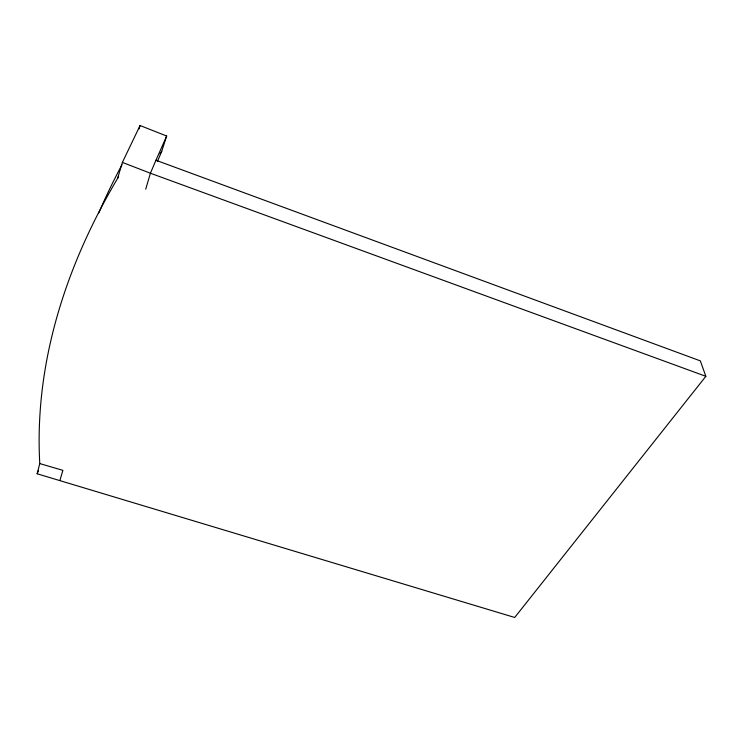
<?xml version="1.0" encoding="UTF-8"?>
<svg xmlns="http://www.w3.org/2000/svg" width="743" height="743" viewBox="0 0 743 743"><rect width="100%" height="100%" fill="white"/><g stroke="black" fill="none" stroke-linecap="round" stroke-linejoin="round"><path stroke-width="1.11" d="M145.721 189.177L150.42 173.221L155.946 160.256L700.333 360.875L705.85 376.311L514.704 617.47L37.15 473.783L39.769 463.576A897.47 585.298 -17.3 0 1 117.589 178.441L122.381 162.411L140.074 125.53L166.673 136.025L161.733 151.284L157.377 161.593M59.914 480.433L62.886 470.356L39.769 463.576M139.071 128.836L140.074 125.53M37.15 473.783L38.413 470.7M155.946 160.256L166.673 136.025M117.589 178.441L118.574 176.36M160.042 153.912L161.733 151.284M705.85 376.311L150.42 173.221L122.381 162.411M98.8 212.925A842.051 569.361 -18.3 0 1 121.991 164.76"/></g></svg>
